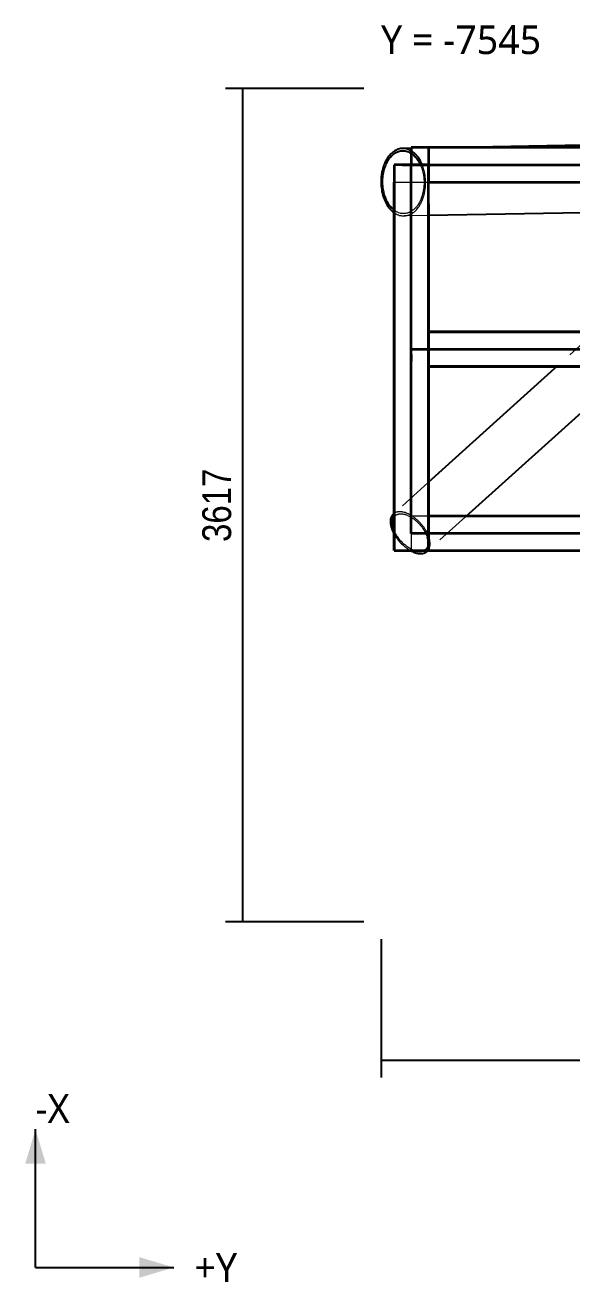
# Model space of a CAD drawing. Header units: millimetres. Extents: x -9090 to 11555, y -85309 to -79392.
# Drawn here: x -9090 to -6716, y -84849 to -79394 of the extents above; entities that cross this region are included whole.
import ezdxf

# ---------------------------------------------------------------- set-up
doc = ezdxf.new("R2010")
doc.units = ezdxf.units.MM
doc.linetypes.add('HIDDEN_50', pattern=[225, 150, -75])
for name, color, linetype, lineweight in [('AXES', 6, 'Continuous', 25), ('DIMENSIONS', 3, 'Continuous', 18), ('PLATE_HIDDEN', 8, 'HIDDEN_50', 18), ('PLATE_VISIBLE', 7, 'Continuous', 35), ('PROFILE_HIDDEN', 9, 'HIDDEN_50', 18), ('PROFILE_VISIBLE', 4, 'Continuous', 25), ('TEXT', 2, 'Continuous', 25)]:
    doc.layers.add(name, color=color, linetype=linetype, lineweight=lineweight)
doc.styles.add('OpenSans', font='OpenSans-Regular.ttf')
doc.styles.add('OpenSansCondensed-Light', font='OpenSansCondensed-Light.ttf')
doc.dimstyles.new('DIM_1_50', dxfattribs={"dimscale": 50, "dimtxt": 2.5, "dimasz": 2.5, "dimexe": 1.5, "dimexo": 1.5, "dimgap": 1, "dimtad": 1, "dimdec": 0, "dimzin": 12, "dimdsep": 46, "dimtxsty": 'OpenSansCondensed-Light', "dimtsz": 0.00125, "dimcen": 2.5, "dimclrd": 3, "dimclre": 3, "dimclrt": 3, "dimazin": 3, "dimtfac": 0.5, "dimtmove": 2, "dimatfit": 3})

msp = doc.modelspace()

# ---------------------------------------------------------------- linework, layer by layer
at = {"layer": 'AXES'}
for q in [(-9044.6, -84186.7), (-8444.6, -84786.7)]:
    msp.add_line((-9044.6, -84786.7), q, dxfattribs=at)
for points in [[(-9044.6, -84186.7), (-9089.6, -84336.7), (-8999.6, -84336.7)], [(-8444.6, -84786.7), (-8594.6, -84741.7), (-8594.6, -84831.7)]]:
    msp.add_solid(points, dxfattribs=at)
at = {"layer": 'PLATE_HIDDEN'}
for p, q in [((-7413.3, -80004.7), (-7413.3, -80075)), ((-7413.3, -80005), (-7413.3, -80822.9)), ((-5571, -80000), (-7377.1, -80000)), ((-5571.7, -80000), (-7368.4, -80000)), ((-7368.4, -80000), (-5571.7, -80000)), ((-7483.3, -80075), (-7338.3, -80075)), ((-7413.3, -80075), (-7298.5, -80075)), ((-7338.3, -80075), (-7338.3, -80169.4)), ((-5913.3, -80800), (-7413.3, -80800)), ((-7413.3, -80852.8), (-7413.3, -81436.3)), ((-7413.3, -81436.3), (-7413.3, -81600)), ((-7318.5, -81525), (-7413.3, -81525)), ((-7413.3, -81525), (-7413.3, -81600)), ((-7338.3, -81521.4), (-7338.3, -81561.1)), ((-7278.5, -81525), (-7298.5, -81525)), ((-7413.3, -81600), (-3755, -81600)), ((-3755, -81600), (-7413.3, -81600)), ((-7413.3, -81600), (-7413.3, -81670.3)), ((-7413.3, -81600), (-3755, -81600)), ((-7338.3, -81571.1), (-7338.3, -81610.8))]:
    msp.add_line(p, q, dxfattribs=at)
at = {"layer": 'PLATE_VISIBLE'}
for p, q in [((-3750, -79925), (-7413.3, -79925)), ((-7413.3, -79925), (-7413.3, -80000)), ((-3750, -79925), (-7338.3, -79925)), ((-7338.3, -79925), (-7338.3, -80075)), ((-7338.3, -80000), (-7488.3, -80000)), ((-7488.3, -80000), (-7488.3, -81675)), ((-7377.1, -80000), (-7451.9, -80000)), ((-7451.9, -80000), (-3748.9, -80000)), ((-7413.3, -81436.3), (-7413.3, -80000)), ((-7413.3, -80000), (-7413.3, -80005)), ((-7368.4, -80000), (-7413.3, -80000)), ((-7413.3, -80000), (-7413.3, -80004.7)), ((-7413.3, -80000), (-7368.4, -80000)), ((-7338.3, -81675), (-7338.3, -80000)), ((-7488.3, -81674.6), (-7488.3, -80075)), ((-7488.3, -80075), (-7483.3, -80075)), ((-7338.3, -80075), (-3750, -80075)), ((-7298.5, -80075), (-6579.8, -80075)), ((-7338.3, -80169.4), (-7338.3, -81521.4)), ((-3750, -80725), (-7338.3, -80725)), ((-7338.3, -80725), (-7338.3, -80875)), ((-7338.3, -80875), (-7338.3, -80725)), ((-7338.3, -80725), (-6584.6, -80725)), ((-7413.3, -80800), (-5913.3, -80800)), ((-7413.3, -80822.9), (-7413.3, -80852.8)), ((-7338.3, -80875), (-3750, -80875)), ((-6584.6, -80875), (-7338.3, -80875)), ((-7413.3, -81600), (-7413.3, -81436.3)), ((-3750, -81525), (-7338.3, -81525)), ((-7338.3, -81525), (-7338.3, -81675)), ((-7338.3, -81561.1), (-7338.3, -81571.1)), ((-7298.5, -81525), (-7318.5, -81525)), ((-6569.8, -81525), (-7278.5, -81525)), ((-3748.9, -81600), (-7413.3, -81600)), ((-7338.3, -81610.8), (-7338.3, -81675.4)), ((-7413.3, -81670.3), (-7413.3, -81675)), ((-7338.3, -81675.4), (-7488.3, -81674.6)), ((-7488.3, -81675), (-7338.3, -81675)), ((-7413.3, -81675), (-6519.9, -81675)), ((-7338.3, -81675), (-3750, -81675))]:
    msp.add_line(p, q, dxfattribs=at)
at = {"layer": 'PROFILE_HIDDEN'}
for p, q in [((-7295, -79926.1), (-7414.7, -79928.2)), ((-7372.8, -80001.9), (-7371.6, -80004.6)), ((-7371.6, -80004.6), (-7371.2, -80005.5)), ((-7371.2, -80005.5), (-7368.8, -80012)), ((-7368.8, -80012), (-7366.9, -80017.6)), ((-7366.9, -80017.6), (-7366.5, -80018.7)), ((-7366.5, -80018.7), (-7364.5, -80025.6)), ((-7364.6, -80002.9), (-7366, -79999.6)), ((-7362.6, -80008.6), (-7364.6, -80002.9)), ((-7364.5, -80025.6), (-7363.1, -80031.3)), ((-7363.1, -80031.3), (-7362.8, -80032.6)), ((-7362.8, -80032.6), (-7361.3, -80039.8)), ((-7362.1, -80009.7), (-7362.6, -80008.6)), ((-7359.9, -80016.7), (-7362.1, -80009.7)), ((-7358.3, -80022.6), (-7359.9, -80016.7)), ((-7357.9, -80023.9), (-7358.3, -80022.6)), ((-7356.2, -80031.2), (-7357.9, -80023.9)), ((-7355, -80037.2), (-7356.2, -80031.2)), ((-7361.3, -80039.8), (-7360.3, -80045.5)), ((-7360.3, -80045.5), (-7360.1, -80047)), ((-7360.1, -80047), (-7359.1, -80054.3)), ((-7359.1, -80054.3), (-7358.6, -80060.1)), ((-7358.6, -80060.1), (-7358.4, -80061.7)), ((-7358.4, -80061.7), (-7358, -80069.2)), ((-7358, -80084.1), (-7358.2, -80089.6)), ((-7358, -80069.2), (-7357.9, -80074.8)), ((-7357.8, -80076.6), (-7358, -80084.1)), ((-7357.9, -80074.8), (-7357.8, -80076.6)), ((-7354.7, -80038.7), (-7355, -80037.2)), ((-7353.5, -80046.2), (-7354.7, -80038.7)), ((-7352.7, -80052.2), (-7353.5, -80046.2)), ((-7352.5, -80053.8), (-7352.7, -80052.2)), ((-7351.8, -80061.5), (-7352.5, -80053.8)), ((-7351.5, -80067.4), (-7351.8, -80061.5)), ((-7351.7, -80092.4), (-7351.4, -80084.7)), ((-7351.4, -80069.2), (-7351.5, -80067.4)), ((-7351.2, -80076.9), (-7351.4, -80069.2)), ((-7351.4, -80084.7), (-7351.3, -80082.7)), ((-7351.3, -80082.7), (-7351.2, -80076.9)), ((-7368.3, -80140.9), (-7369.9, -80145.2)), ((-7366.1, -80134.3), (-7368.3, -80140.9)), ((-7365.5, -80132.2), (-7366.1, -80134.3)), ((-7364.2, -80127.5), (-7365.5, -80132.2)), ((-7362.5, -80120.5), (-7364.2, -80127.5)), ((-7362.1, -80118.4), (-7362.5, -80120.5)), ((-7361.1, -80113.4), (-7362.1, -80118.4)), ((-7361.8, -80143.8), (-7361.1, -80141.6)), ((-7359.9, -80106.2), (-7361.1, -80113.4)), ((-7361.1, -80141.6), (-7359.6, -80136.8)), ((-7359.6, -80104.2), (-7359.9, -80106.2)), ((-7359, -80098.9), (-7359.6, -80104.2)), ((-7359.6, -80136.8), (-7357.6, -80129.7)), ((-7358.3, -80091.5), (-7359, -80098.9)), ((-7358.2, -80089.6), (-7358.3, -80091.5)), ((-7357.6, -80129.7), (-7357.1, -80127.6)), ((-7357.1, -80127.6), (-7355.9, -80122.5)), ((-7355.9, -80122.5), (-7354.5, -80115.1)), ((-7354.5, -80115.1), (-7354.2, -80113)), ((-7354.2, -80113), (-7353.3, -80107.6)), ((-7353.3, -80107.6), (-7352.4, -80100)), ((-7352.4, -80100), (-7352.2, -80098)), ((-7352.2, -80098), (-7351.7, -80092.4)), ((-7486.8, -80197.6), (-7487.7, -80196.8)), ((-7406.1, -80197.1), (-7410.5, -80200.3)), ((-7404.3, -80195.6), (-7406.1, -80197.1)), ((-7401.8, -80193.6), (-7404.3, -80195.6)), ((-7397.6, -80189.7), (-7401.8, -80193.6)), ((-7396, -80188), (-7397.6, -80189.7)), ((-7393.6, -80185.4), (-7396, -80188)), ((-7393.9, -80198), (-7391.4, -80195.4)), ((-7389.8, -80180.8), (-7393.6, -80185.4)), ((-7391.4, -80195.4), (-7387.3, -80190.8)), ((-7388.4, -80179), (-7389.8, -80180.8)), ((-7386.1, -80176), (-7388.4, -80179)), ((-7387.3, -80190.8), (-7385.9, -80189)), ((-7382.6, -80170.8), (-7386.1, -80176)), ((-7385.9, -80189), (-7383.4, -80185.9)), ((-7383.4, -80185.9), (-7379.7, -80180.7)), ((-7381.4, -80168.8), (-7382.6, -80170.8)), ((-7379.3, -80165.3), (-7381.4, -80168.8)), ((-7379.7, -80180.7), (-7378.4, -80178.7)), ((-7376.2, -80159.6), (-7379.3, -80165.3)), ((-7378.4, -80178.7), (-7376.2, -80175.2)), ((-7375.2, -80157.5), (-7376.2, -80159.6)), ((-7376.2, -80175.2), (-7372.9, -80169.4)), ((-7373.4, -80153.6), (-7375.2, -80157.5)), ((-7370.7, -80147.4), (-7373.4, -80153.6)), ((-7372.9, -80169.4), (-7371.8, -80167.3)), ((-7371.8, -80167.3), (-7369.8, -80163.3)), ((-7369.9, -80145.2), (-7370.7, -80147.4)), ((-7369.8, -80163.3), (-7366.9, -80157)), ((-7366.9, -80157), (-7366, -80154.9)), ((-7366, -80154.9), (-7364.2, -80150.5)), ((-7364.2, -80150.5), (-7361.8, -80143.8)), ((-7482.3, -80200.7), (-7486.8, -80197.6)), ((-7486.1, -80209), (-7483.7, -80210.6)), ((-7483.7, -80210.6), (-7481.1, -80212.1)), ((-7479.7, -80202.2), (-7482.3, -80200.7)), ((-7481.1, -80212.1), (-7478.9, -80213.3)), ((-7477.7, -80203.5), (-7479.7, -80202.2)), ((-7478.9, -80213.3), (-7474, -80215.7)), ((-7473, -80205.8), (-7477.7, -80203.5)), ((-7474, -80215.7), (-7471.4, -80216.8)), ((-7470.4, -80206.9), (-7473, -80205.8)), ((-7471.4, -80216.8), (-7469.1, -80217.7)), ((-7468.2, -80207.8), (-7470.4, -80206.9)), ((-7469.1, -80217.7), (-7464.1, -80219.4)), ((-7463.4, -80209.4), (-7468.2, -80207.8)), ((-7464.1, -80219.4), (-7461.5, -80220)), ((-7460.9, -80210), (-7463.4, -80209.4)), ((-7461.5, -80220), (-7459, -80220.6)), ((-7458.5, -80210.6), (-7460.9, -80210)), ((-7459, -80220.6), (-7453.9, -80221.4)), ((-7453.6, -80211.4), (-7458.5, -80210.6)), ((-7453.9, -80221.4), (-7451.4, -80221.6)), ((-7451.1, -80211.6), (-7453.6, -80211.4)), ((-7451.4, -80221.6), (-7448.8, -80221.7)), ((-7448.7, -80211.8), (-7451.1, -80211.6)), ((-7448.8, -80221.7), (-7443.7, -80221.7)), ((-7443.8, -80211.7), (-7448.7, -80211.8)), ((-7441.4, -80211.5), (-7443.8, -80211.7)), ((-7338.9, -80219.9), (-7443.7, -80221.7)), ((-7443.7, -80221.7), (-7441.3, -80221.5)), ((-7438.9, -80211.3), (-7441.4, -80211.5)), ((-7441.3, -80221.5), (-7438.6, -80221.3)), ((-7434, -80210.4), (-7438.9, -80211.3)), ((-7438.6, -80221.3), (-7433.6, -80220.5)), ((-7431.7, -80209.9), (-7434, -80210.4)), ((-7433.6, -80220.5), (-7431.2, -80219.9)), ((-7429.1, -80209.2), (-7431.7, -80209.9)), ((-7431.2, -80219.9), (-7428.5, -80219.2)), ((-7424.4, -80207.6), (-7429.1, -80209.2)), ((-7428.5, -80219.2), (-7423.6, -80217.6)), ((-7422.2, -80206.6), (-7424.4, -80207.6)), ((-7423.6, -80217.6), (-7421.4, -80216.7)), ((-7419.6, -80205.5), (-7422.2, -80206.6)), ((-7421.4, -80216.7), (-7418.7, -80215.6)), ((-7415, -80203.1), (-7419.6, -80205.5)), ((-7418.7, -80215.6), (-7413.8, -80213.1)), ((-7413.1, -80201.9), (-7415, -80203.1)), ((-7413.8, -80213.1), (-7411.8, -80211.9)), ((-7410.5, -80200.3), (-7413.1, -80201.9)), ((-7411.8, -80211.9), (-7409.1, -80210.3)), ((-7409.1, -80210.3), (-7404.5, -80207.2)), ((-7404.5, -80207.2), (-7402.6, -80205.7)), ((-7402.6, -80205.7), (-7400, -80203.6)), ((-7400, -80203.6), (-7395.6, -80199.7)), ((-7395.6, -80199.7), (-7393.9, -80198)), ((-6613.7, -80724.8), (-6776.8, -80871.8)), ((-7340.4, -81379.5), (-7488.7, -81513.1)), ((-7473, -81506.7), (-7475.2, -81507.2)), ((-7471.7, -81506.5), (-7473, -81506.7)), ((-7468.1, -81506), (-7471.7, -81506.5)), ((-7465.8, -81505.9), (-7468.1, -81506)), ((-7464.4, -81505.8), (-7465.8, -81505.9)), ((-7460.5, -81505.9), (-7464.4, -81505.8)), ((-7458.1, -81506.1), (-7460.5, -81505.9)), ((-7456.5, -81506.2), (-7458.1, -81506.1)), ((-7452.3, -81506.8), (-7456.5, -81506.2)), ((-7449.9, -81507.3), (-7452.3, -81506.8)), ((-7487.2, -81527.1), (-7485.2, -81524.8)), ((-7485.6, -81511.3), (-7486.5, -81511.8)), ((-7484.6, -81510.7), (-7485.6, -81511.3)), ((-7485.2, -81524.8), (-7483.7, -81523.4)), ((-7481.7, -81509.3), (-7484.6, -81510.7)), ((-7483.7, -81523.4), (-7483, -81522.7)), ((-7483, -81522.7), (-7480.5, -81520.9)), ((-7479.6, -81508.5), (-7481.7, -81509.3)), ((-7480.5, -81520.9), (-7478.8, -81519.9)), ((-7478.5, -81508.1), (-7479.6, -81508.5)), ((-7478.8, -81519.9), (-7477.9, -81519.3)), ((-7475.2, -81507.2), (-7478.5, -81508.1)), ((-7477.9, -81519.3), (-7475.1, -81518)), ((-7475.1, -81518), (-7473.1, -81517.3)), ((-7473.1, -81517.3), (-7472.1, -81516.9)), ((-7472.1, -81516.9), (-7468.9, -81516)), ((-7468.9, -81516), (-7466.8, -81515.7)), ((-7466.8, -81515.7), (-7465.6, -81515.4)), ((-7465.6, -81515.4), (-7462.1, -81515.1)), ((-7462.1, -81515.1), (-7459.9, -81515)), ((-7459.9, -81515), (-7458.5, -81515)), ((-7458.5, -81515), (-7454.8, -81515.1)), ((-7454.8, -81515.1), (-7452.5, -81515.4)), ((-7452.5, -81515.4), (-7451, -81515.5)), ((-7451, -81515.5), (-7447, -81516.2)), ((-7448.1, -81507.6), (-7449.9, -81507.3)), ((-7443.8, -81508.7), (-7448.1, -81507.6)), ((-7447, -81516.2), (-7444.7, -81516.7)), ((-7444.7, -81516.7), (-7443, -81517.1)), ((-7441.4, -81509.4), (-7443.8, -81508.7)), ((-7443, -81517.1), (-7438.9, -81518.2)), ((-7439.5, -81510), (-7441.4, -81509.4)), ((-7435, -81511.6), (-7439.5, -81510)), ((-7438.9, -81518.2), (-7436.5, -81519)), ((-7436.5, -81519), (-7434.7, -81519.6)), ((-7432.6, -81512.6), (-7435, -81511.6)), ((-7434.7, -81519.6), (-7430.5, -81521.3)), ((-7430.6, -81513.4), (-7432.6, -81512.6)), ((-7426.1, -81515.4), (-7430.6, -81513.4)), ((-7430.5, -81521.3), (-7428.2, -81522.3)), ((-7428.2, -81522.3), (-7426.2, -81523.1)), ((-7426.2, -81523.1), (-7421.9, -81525.2)), ((-7423.6, -81516.6), (-7426.1, -81515.4)), ((-7421.5, -81517.7), (-7423.6, -81516.6)), ((-7421.9, -81525.2), (-7419.7, -81526.4)), ((-7417, -81520.1), (-7421.5, -81517.7)), ((-7419.7, -81526.4), (-7417.6, -81527.5)), ((-7417.6, -81527.5), (-7413.3, -81530.1)), ((-7414.6, -81521.5), (-7417, -81520.1)), ((-7412.4, -81522.8), (-7414.6, -81521.5)), ((-7413.3, -81530.1), (-7411.1, -81531.4)), ((-7407.9, -81525.7), (-7412.4, -81522.8)), ((-7411.1, -81531.4), (-7409, -81532.8)), ((-7409, -81532.8), (-7404.8, -81535.7)), ((-7405.7, -81527.3), (-7407.9, -81525.7)), ((-7403.4, -81528.8), (-7405.7, -81527.3)), ((-7404.8, -81535.7), (-7402.7, -81537.3)), ((-7399, -81532.1), (-7403.4, -81528.8)), ((-7402.7, -81537.3), (-7400.6, -81538.8)), ((-7400.6, -81538.8), (-7396.4, -81542.1)), ((-7396.8, -81533.8), (-7399, -81532.1)), ((-7394.6, -81535.6), (-7396.8, -81533.8)), ((-7396.4, -81542.1), (-7394.4, -81543.8)), ((-7390.2, -81539.2), (-7394.6, -81535.6)), ((-7394.4, -81543.8), (-7392.3, -81545.6)), ((-7392.3, -81545.6), (-7388.3, -81549.2)), ((-7388.2, -81541), (-7390.2, -81539.2)), ((-7388.3, -81549.2), (-7386.5, -81551)), ((-7386, -81543), (-7388.2, -81541)), ((-7386.5, -81551), (-7384.3, -81553)), ((-7381.8, -81546.9), (-7386, -81543)), ((-7384.3, -81553), (-7380.5, -81556.9)), ((-7380, -81548.8), (-7381.8, -81546.9)), ((-7380.5, -81556.9), (-7378.9, -81558.7)), ((-7377.7, -81551), (-7380, -81548.8)), ((-7378.9, -81558.7), (-7376.8, -81561)), ((-7373.8, -81555.2), (-7377.7, -81551)), ((-7376.8, -81561), (-7373.2, -81565.1)), ((-7372.1, -81557.1), (-7373.8, -81555.2)), ((-7369.9, -81559.6), (-7372.1, -81557.1)), ((-7366.2, -81564), (-7369.9, -81559.6)), ((-7177.9, -81527.9), (-7341, -81674.9)), ((-7488.3, -81601.8), (-7487.2, -81603.9)), ((-7486.5, -81590.7), (-7487.3, -81588.8)), ((-7487.2, -81603.9), (-7484.4, -81608.7)), ((-7484.4, -81595.2), (-7486.5, -81590.7)), ((-7484.1, -81595.9), (-7484.4, -81595.2)), ((-7484.4, -81608.7), (-7484.1, -81609.2)), ((-7482.1, -81599.8), (-7484.1, -81595.9)), ((-7484.1, -81609.2), (-7481.4, -81613.4)), ((-7479.6, -81604.3), (-7482.1, -81599.8)), ((-7481.4, -81613.4), (-7478.3, -81618.1)), ((-7479.3, -81604.9), (-7479.6, -81604.3)), ((-7476.9, -81608.8), (-7479.3, -81604.9)), ((-7474.1, -81613.3), (-7476.9, -81608.8)), ((-7473.7, -81613.8), (-7474.1, -81613.3)), ((-7471, -81617.7), (-7473.7, -81613.8)), ((-7373.2, -81565.1), (-7371.8, -81566.9)), ((-7371.8, -81566.9), (-7369.8, -81569.3)), ((-7369.8, -81569.3), (-7366.5, -81573.7)), ((-7366.5, -81573.7), (-7365.2, -81575.4)), ((-7364.7, -81565.9), (-7366.2, -81564)), ((-7365.2, -81575.4), (-7363.4, -81578.1)), ((-7362.7, -81568.5), (-7364.7, -81565.9)), ((-7363.4, -81578.1), (-7360.4, -81582.5)), ((-7359.3, -81573.1), (-7362.7, -81568.5)), ((-7360.4, -81582.5), (-7359.3, -81584.3)), ((-7358, -81575), (-7359.3, -81573.1)), ((-7359.3, -81584.3), (-7357.6, -81587)), ((-7356, -81577.8), (-7358, -81575)), ((-7357.6, -81587), (-7355, -81591.5)), ((-7353, -81582.5), (-7356, -81577.8)), ((-7355, -81591.5), (-7354.1, -81593.2)), ((-7354.1, -81593.2), (-7352.6, -81596.1)), ((-7351.8, -81584.3), (-7353, -81582.5)), ((-7352.6, -81596.1), (-7350.4, -81600.6)), ((-7350.1, -81587.3), (-7351.8, -81584.3)), ((-7350.4, -81600.6), (-7349.7, -81602.2)), ((-7347.4, -81592.1), (-7350.1, -81587.3)), ((-7349.7, -81602.2), (-7348.4, -81605.2)), ((-7348.4, -81605.2), (-7346.6, -81609.7)), ((-7346.9, -81592.9), (-7347.4, -81592.1)), ((-7346.6, -81609.7), (-7346.1, -81611.2)), ((-7346.1, -81611.2), (-7345, -81614.2)), ((-7345, -81614.2), (-7344.4, -81616.4)), ((-7342.6, -81601.7), (-7343.7, -81599.3)), ((-7341.8, -81603.3), (-7342.6, -81601.7)), ((-7340.5, -81606.4), (-7341.8, -81603.3)), ((-7339.5, -81608.8), (-7340.5, -81606.4)), ((-7337, -81615.9), (-7337.5, -81614.4)), ((-7335.5, -81620.6), (-7337, -81615.9)), ((-7478.3, -81618.1), (-7478, -81618.6)), ((-7478, -81618.6), (-7475, -81622.8)), ((-7475, -81622.8), (-7471.5, -81627.3)), ((-7471.2, -81627.7), (-7467.9, -81631.8)), ((-7467.8, -81622.1), (-7471, -81617.7)), ((-7467.9, -81631.8), (-7464.1, -81636.2)), ((-7464.4, -81626.4), (-7467.5, -81622.5)), ((-7460.9, -81630.6), (-7464.4, -81626.4)), ((-7463.8, -81636.5), (-7460.2, -81640.5)), ((-7457.3, -81634.7), (-7460.7, -81630.9)), ((-7460.2, -81640.5), (-7456.2, -81644.6)), ((-7453.5, -81638.6), (-7457.3, -81634.7)), ((-7456, -81644.8), (-7452, -81648.6)), ((-7449.6, -81642.5), (-7453.3, -81638.8)), ((-7452, -81648.6), (-7447.8, -81652.5)), ((-7445.6, -81646.2), (-7449.6, -81642.5)), ((-7447.7, -81652.6), (-7443.5, -81656.2)), ((-7441.6, -81649.7), (-7445.5, -81646.3)), ((-7443.5, -81656.2), (-7439.2, -81659.8)), ((-7437.4, -81653.1), (-7441.6, -81649.7)), ((-7439.1, -81659.8), (-7434.7, -81663.1)), ((-7433.3, -81656.3), (-7437.4, -81653.2)), ((-7434.7, -81663.1), (-7430.2, -81666.3)), ((-7429, -81659.3), (-7433.3, -81656.3)), ((-7430.2, -81666.3), (-7425.7, -81669.3)), ((-7424.7, -81662.2), (-7429, -81659.3)), ((-7425.7, -81669.3), (-7421.3, -81672.1)), ((-7420.5, -81664.8), (-7424.7, -81662.2)), ((-7416.1, -81667.2), (-7420.4, -81664.8)), ((-7412, -81669.4), (-7416.1, -81667.2)), ((-7407.6, -81671.4), (-7411.8, -81669.4)), ((-7351.8, -81669.8), (-7354.1, -81671.8)), ((-7350.1, -81668.1), (-7351.8, -81669.8)), ((-7349.7, -81667.7), (-7350.1, -81668.1)), ((-7347.7, -81665.3), (-7349.7, -81667.7)), ((-7346.4, -81663.3), (-7347.7, -81665.3)), ((-7346, -81662.7), (-7346.4, -81663.3)), ((-7344.6, -81659.9), (-7346, -81662.7)), ((-7343.6, -81657.6), (-7344.6, -81659.9)), ((-7343.3, -81656.9), (-7343.6, -81657.6)), ((-7342.3, -81653.7), (-7343.3, -81656.9)), ((-7341.7, -81651.2), (-7342.3, -81653.7)), ((-7341.3, -81629.9), (-7341.1, -81631.4)), ((-7341.1, -81631.4), (-7340.7, -81635.4)), ((-7340.7, -81635.4), (-7340.7, -81636.5)), ((-7340.7, -81636.5), (-7340.6, -81638)), ((-7337.8, -81669.7), (-7337.2, -81668.6)), ((-7337.2, -81668.6), (-7336.9, -81667.9)), ((-7336.9, -81667.9), (-7335.4, -81664.9)), ((-7335.2, -81622.1), (-7335.5, -81620.6)), ((-7335.4, -81664.9), (-7334.5, -81662.3)), ((-7334.3, -81625.2), (-7335.2, -81622.1)), ((-7334.5, -81662.3), (-7334.3, -81661.6)), ((-7333.4, -81629.7), (-7334.3, -81625.2)), ((-7334.3, -81661.6), (-7333.3, -81658.1)), ((-7333.2, -81631), (-7333.4, -81629.7)), ((-7333.3, -81658.1), (-7332.8, -81655.4)), ((-7332.7, -81634.1), (-7333.2, -81631)), ((-7332.8, -81655.4), (-7332.6, -81654.5)), ((-7332.2, -81638.5), (-7332.7, -81634.1)), ((-7332.6, -81654.5), (-7332.1, -81650.7)), ((-7332.1, -81639.7), (-7332.2, -81638.5)), ((-7331.9, -81642.7), (-7332.1, -81639.7)), ((-7332.1, -81650.7), (-7332, -81647.8)), ((-7332, -81647.8), (-7331.9, -81646.8)), ((-7331.9, -81646.8), (-7331.9, -81642.7)), ((-7421.2, -81672.1), (-7418.9, -81673.4)), ((-7403.5, -81673.1), (-7407.6, -81671.4)), ((-7401.2, -81673.9), (-7403.3, -81673.2)), ((-7356.7, -81673.5), (-7358, -81674.2)), ((-7354.6, -81672.1), (-7356.7, -81673.5)), ((-7354.1, -81671.8), (-7354.6, -81672.1)), ((-7340.3, -81673.5), (-7339.4, -81672.2))]:
    msp.add_line(p, q, dxfattribs=at)
at = {"layer": 'PROFILE_VISIBLE'}
for p, q in [((-3917, -79865.8), (-7295, -79926.1)), ((-7521.4, -79978.3), (-7524.1, -79983.3)), ((-7518, -79972.6), (-7521.4, -79978.3)), ((-7517.5, -79971.9), (-7518, -79972.6)), ((-7514.3, -79967.3), (-7517.5, -79971.9)), ((-7514.5, -79981.8), (-7511.6, -79977.2)), ((-7510.5, -79962.2), (-7514.3, -79967.3)), ((-7511.6, -79977.2), (-7508, -79972.2)), ((-7510.1, -79961.6), (-7510.5, -79962.2)), ((-7506.5, -79957.4), (-7510.1, -79961.6)), ((-7508, -79972.2), (-7507.6, -79971.6)), ((-7507.6, -79971.6), (-7504.2, -79967.4)), ((-7502.4, -79953), (-7506.5, -79957.4)), ((-7504.2, -79967.4), (-7500.3, -79963)), ((-7502, -79952.6), (-7502.4, -79953)), ((-7498.1, -79948.9), (-7502, -79952.6)), ((-7500.3, -79963), (-7499.9, -79962.6)), ((-7499.9, -79962.6), (-7496.2, -79959)), ((-7493.7, -79945.2), (-7498.1, -79948.9)), ((-7496.2, -79959), (-7492, -79955.2)), ((-7489.1, -79941.8), (-7493.3, -79944.9)), ((-7491.6, -79954.9), (-7487.7, -79951.9)), ((-7484.4, -79938.8), (-7489.1, -79941.8)), ((-7487.7, -79951.9), (-7483.2, -79948.9)), ((-7479.7, -79936.2), (-7484.1, -79938.6)), ((-7482.9, -79948.7), (-7478.6, -79946.3)), ((-7474.8, -79934), (-7479.7, -79936.2)), ((-7478.6, -79946.3), (-7473.9, -79944)), ((-7469.9, -79932.1), (-7474.6, -79933.9)), ((-7473.7, -79943.9), (-7469.2, -79942.2)), ((-7464.9, -79930.7), (-7469.9, -79932.1)), ((-7469.2, -79942.2), (-7464.4, -79940.7)), ((-7459.8, -79929.7), (-7464.7, -79930.7)), ((-7464.2, -79940.7), (-7459.5, -79939.7)), ((-7454.7, -79929), (-7459.8, -79929.7)), ((-7459.5, -79939.7), (-7454.6, -79939.1)), ((-7449.6, -79928.8), (-7454.6, -79929)), ((-7454.5, -79939), (-7449.7, -79938.8)), ((-7449.7, -79938.8), (-7444.8, -79939)), ((-7414.7, -79928.2), (-7449.6, -79928.8)), ((-7444.5, -79929), (-7449.6, -79928.8)), ((-7444.8, -79939), (-7439.8, -79939.6)), ((-7439.4, -79929.6), (-7444.5, -79929)), ((-7439.8, -79939.6), (-7435, -79940.5)), ((-7434.4, -79930.6), (-7439.4, -79929.6)), ((-7435, -79940.6), (-7430.1, -79941.9)), ((-7429.3, -79932), (-7434.4, -79930.6)), ((-7430.1, -79941.9), (-7425.5, -79943.7)), ((-7424.5, -79933.8), (-7429.3, -79932)), ((-7425.3, -79943.7), (-7420.6, -79945.9)), ((-7419.4, -79936), (-7424.3, -79933.8)), ((-7420.6, -79945.9), (-7416.2, -79948.3)), ((-7414.8, -79938.5), (-7419.4, -79936)), ((-7415.9, -79948.5), (-7411.4, -79951.4)), ((-7409.8, -79941.6), (-7414.6, -79938.6)), ((-7411.4, -79951.4), (-7407.2, -79954.5)), ((-7405.5, -79944.7), (-7409.8, -79941.6)), ((-7406.9, -79954.7), (-7402.6, -79958.4)), ((-7400.7, -79948.6), (-7405.2, -79944.9)), ((-7402.6, -79958.4), (-7398.8, -79962.1)), ((-7396.7, -79952.3), (-7400.7, -79948.6)), ((-7398.8, -79962.1), (-7398.4, -79962.4)), ((-7398.4, -79962.4), (-7394.4, -79966.8)), ((-7392.1, -79957.1), (-7396.3, -79952.7)), ((-7394.4, -79966.8), (-7390.9, -79971)), ((-7388.4, -79961.3), (-7392.1, -79957.1)), ((-7390.9, -79971), (-7390.5, -79971.5)), ((-7390.5, -79971.5), (-7386.8, -79976.5)), ((-7388, -79961.8), (-7388.4, -79961.3)), ((-7384, -79966.8), (-7388, -79961.8)), ((-7386.8, -79976.5), (-7383.7, -79981.1)), ((-7380.7, -79971.6), (-7384, -79966.8)), ((-7380.3, -79972.2), (-7380.7, -79971.6)), ((-7376.7, -79977.8), (-7380.3, -79972.2)), ((-7373.8, -79982.9), (-7376.7, -79977.8)), ((-7540.7, -80031.8), (-7541.8, -80037.6)), ((-7539.2, -80024.5), (-7540.7, -80031.8)), ((-7538.8, -80023), (-7539.2, -80024.5)), ((-7537.3, -80017.3), (-7538.8, -80023)), ((-7535.3, -80010.3), (-7537.3, -80017.3)), ((-7535.5, -80040.8), (-7534.2, -80033.6)), ((-7534.8, -80009), (-7535.3, -80010.3)), ((-7532.9, -80003.4), (-7534.8, -80009)), ((-7534.2, -80033.6), (-7533.8, -80032.2)), ((-7533.8, -80032.2), (-7532.6, -80026.6)), ((-7530.4, -79996.8), (-7532.9, -80003.4)), ((-7532.6, -80026.6), (-7530.8, -80019.7)), ((-7530.8, -80019.7), (-7530.4, -80018.4)), ((-7529.9, -79995.7), (-7530.4, -79996.8)), ((-7530.4, -80018.4), (-7528.7, -80013)), ((-7527.6, -79990.4), (-7529.9, -79995.7)), ((-7528.7, -80013), (-7526.4, -80006.4)), ((-7524.6, -79984.2), (-7527.6, -79990.4)), ((-7526.4, -80006.4), (-7526, -80005.4)), ((-7526, -80005.4), (-7523.9, -80000.1)), ((-7524.1, -79983.3), (-7524.6, -79984.2)), ((-7523.9, -80000.1), (-7521.1, -79994)), ((-7521.1, -79994), (-7520.7, -79993.1)), ((-7520.7, -79993.1), (-7518.2, -79988.1)), ((-7518.2, -79988.1), (-7515, -79982.5)), ((-7515, -79982.5), (-7514.5, -79981.8)), ((-7383.7, -79981.1), (-7383.3, -79981.8)), ((-7383.3, -79981.8), (-7380, -79987.3)), ((-7380, -79987.3), (-7377.3, -79992.3)), ((-7377.3, -79992.3), (-7376.8, -79993.2)), ((-7376.8, -79993.2), (-7373.9, -79999.2)), ((-7373.9, -79999.2), (-7372.8, -80001.9)), ((-7373.4, -79983.7), (-7373.8, -79982.9)), ((-7370.2, -79989.9), (-7373.4, -79983.7)), ((-7367.8, -79995.3), (-7370.2, -79989.9)), ((-7367.3, -79996.3), (-7367.8, -79995.3)), ((-7366, -79999.6), (-7367.3, -79996.3)), ((-7544.4, -80062.1), (-7544.6, -80067.9)), ((-7544.6, -80067.9), (-7544.6, -80069.8)), ((-7544.6, -80069.8), (-7544.6, -80077.5)), ((-7544.6, -80077.5), (-7544.4, -80083.2)), ((-7543.9, -80054.4), (-7544.4, -80062.1)), ((-7544.4, -80083.2), (-7544.3, -80085.3)), ((-7544.3, -80085.3), (-7543.8, -80093)), ((-7543.7, -80052.6), (-7543.9, -80054.4)), ((-7543.1, -80046.8), (-7543.7, -80052.6)), ((-7542, -80039.2), (-7543.1, -80046.8)), ((-7541.8, -80037.6), (-7542, -80039.2)), ((-7538, -80070.2), (-7537.8, -80062.8)), ((-7538, -80075.8), (-7538, -80070.2)), ((-7538, -80077.7), (-7538, -80075.8)), ((-7537.7, -80085.1), (-7538, -80077.7)), ((-7537.8, -80062.8), (-7537.7, -80061)), ((-7537.7, -80061), (-7537.3, -80055.4)), ((-7537.3, -80090.5), (-7537.7, -80085.1)), ((-7537.3, -80055.4), (-7536.5, -80048.1)), ((-7536.5, -80048.1), (-7536.3, -80046.4)), ((-7536.3, -80046.4), (-7535.5, -80040.8)), ((-7543.8, -80093), (-7543.2, -80098.4)), ((-7543.2, -80098.4), (-7542.9, -80100.6)), ((-7542.9, -80100.6), (-7541.9, -80108.2)), ((-7541.9, -80108.2), (-7540.9, -80113.4)), ((-7540.9, -80113.4), (-7540.5, -80115.7)), ((-7540.5, -80115.7), (-7538.9, -80123.1)), ((-7538.9, -80123.1), (-7537.6, -80128)), ((-7537.6, -80128), (-7537, -80130.3)), ((-7537.2, -80092.6), (-7537.3, -80090.5)), ((-7536.3, -80099.9), (-7537.2, -80092.6)), ((-7537, -80130.3), (-7534.9, -80137.4)), ((-7535.6, -80105.1), (-7536.3, -80099.9)), ((-7535.2, -80107.2), (-7535.6, -80105.1)), ((-7533.9, -80114.4), (-7535.2, -80107.2)), ((-7534.9, -80137.4), (-7533.3, -80142)), ((-7532.8, -80119.3), (-7533.9, -80114.4)), ((-7533.3, -80142), (-7532.6, -80144.3)), ((-7532.3, -80121.5), (-7532.8, -80119.3)), ((-7530.4, -80128.5), (-7532.3, -80121.5)), ((-7529, -80133), (-7530.4, -80128.5)), ((-7528.3, -80135.2), (-7529, -80133)), ((-7525.9, -80141.8), (-7528.3, -80135.2)), ((-7524.3, -80146), (-7525.9, -80141.8)), ((-7532.6, -80144.3), (-7530, -80151)), ((-7530, -80151), (-7528.1, -80155.3)), ((-7528.1, -80155.3), (-7527.1, -80157.5)), ((-7527.1, -80157.5), (-7524.1, -80163.8)), ((-7523.4, -80148.3), (-7524.3, -80146)), ((-7524.1, -80163.8), (-7522, -80167.6)), ((-7520.6, -80154.4), (-7523.4, -80148.3)), ((-7522, -80167.6), (-7520.9, -80169.9)), ((-7520.9, -80169.9), (-7517.4, -80175.6)), ((-7518.6, -80158.2), (-7520.6, -80154.4)), ((-7517.5, -80160.4), (-7518.6, -80158.2)), ((-7514.3, -80166.1), (-7517.5, -80160.4)), ((-7517.4, -80175.6), (-7515.2, -80179)), ((-7515.2, -80179), (-7513.8, -80181.1)), ((-7512.2, -80169.5), (-7514.3, -80166.1)), ((-7513.8, -80181.1), (-7509.9, -80186.3)), ((-7510.9, -80171.5), (-7512.2, -80169.5)), ((-7507.3, -80176.7), (-7510.9, -80171.5)), ((-7509.9, -80186.3), (-7507.5, -80189.3)), ((-7507.5, -80189.3), (-7505.9, -80191.2)), ((-7505, -80179.6), (-7507.3, -80176.7)), ((-7505.9, -80191.2), (-7501.7, -80195.8)), ((-7503.5, -80181.5), (-7505, -80179.6)), ((-7499.5, -80186), (-7503.5, -80181.5)), ((-7501.7, -80195.8), (-7499.2, -80198.2)), ((-7497.1, -80188.5), (-7499.5, -80186)), ((-7495.4, -80190.2), (-7497.1, -80188.5)), ((-7491.1, -80194.1), (-7495.4, -80190.2)), ((-7488.7, -80196.1), (-7491.1, -80194.1)), ((-7487.7, -80196.8), (-7488.7, -80196.1)), ((-7499.2, -80198.2), (-7497.4, -80200)), ((-7497.4, -80200), (-7493, -80203.9)), ((-7493, -80203.9), (-7490.4, -80205.9)), ((-7490.4, -80205.9), (-7488.4, -80207.4)), ((-7488.4, -80207.4), (-7486.1, -80209)), ((-6580.5, -80206.3), (-7338.9, -80219.9)), ((-6776.8, -80871.8), (-7340.4, -81379.5)), ((-6577.3, -80986.8), (-7177.9, -81527.9)), ((-7503.9, -81545.8), (-7504, -81548.8)), ((-7504, -81548.8), (-7503.9, -81553)), ((-7503.6, -81541), (-7503.9, -81544.8)), ((-7503.9, -81544.8), (-7503.9, -81545.8)), ((-7503.9, -81553), (-7503.8, -81553.9)), ((-7503.8, -81553.9), (-7503.5, -81557.3)), ((-7503.1, -81538.2), (-7503.6, -81541)), ((-7503.5, -81557.3), (-7502.9, -81561.6)), ((-7503, -81537.3), (-7503.1, -81538.2)), ((-7502.1, -81533.7), (-7503, -81537.3)), ((-7501.4, -81531.2), (-7502.1, -81533.7)), ((-7501.1, -81530.3), (-7501.4, -81531.2)), ((-7499.8, -81527.2), (-7501.1, -81530.3)), ((-7498.7, -81525), (-7499.8, -81527.2)), ((-7498.3, -81524.2), (-7498.7, -81525)), ((-7496.5, -81521.4), (-7498.3, -81524.2)), ((-7495.1, -81519.6), (-7496.5, -81521.4)), ((-7495.4, -81552.3), (-7495.2, -81548.5)), ((-7495.4, -81553.2), (-7495.4, -81552.3)), ((-7495.3, -81556.2), (-7495.4, -81553.2)), ((-7495, -81560.2), (-7495.3, -81556.2)), ((-7495.2, -81548.5), (-7494.8, -81545.8)), ((-7494.6, -81518.8), (-7495.1, -81519.6)), ((-7494.9, -81561), (-7495, -81560.2)), ((-7494.5, -81564.3), (-7494.9, -81561)), ((-7494.8, -81545.8), (-7494.7, -81544.9)), ((-7494.7, -81544.9), (-7494.1, -81541.5)), ((-7492.4, -81516.4), (-7494.6, -81518.8)), ((-7494.1, -81541.5), (-7493.4, -81539.1)), ((-7493.4, -81539.1), (-7493.1, -81538.2)), ((-7493.1, -81538.2), (-7492, -81535.1)), ((-7488.7, -81513.1), (-7492.4, -81516.4)), ((-7490.8, -81515), (-7492.4, -81516.4)), ((-7492, -81535.1), (-7491, -81533.1)), ((-7491, -81533.1), (-7490.6, -81532.2)), ((-7490, -81514.3), (-7490.8, -81515)), ((-7490.6, -81532.2), (-7489, -81529.6)), ((-7487.4, -81512.4), (-7490, -81514.3)), ((-7489, -81529.6), (-7487.8, -81527.8)), ((-7486.5, -81511.8), (-7487.4, -81512.4)), ((-7502.9, -81561.6), (-7502.7, -81562.5)), ((-7502.7, -81562.5), (-7502.1, -81566.1)), ((-7502.1, -81566.1), (-7501, -81570.7)), ((-7501, -81570.7), (-7500.8, -81571.5)), ((-7500.8, -81571.5), (-7499.7, -81575.3)), ((-7499.7, -81575.3), (-7498.2, -81580)), ((-7498.2, -81580), (-7497.9, -81580.8)), ((-7497.9, -81580.8), (-7496.4, -81584.7)), ((-7496.4, -81584.7), (-7494.4, -81589.5)), ((-7493.8, -81568.5), (-7494.5, -81564.3)), ((-7494.4, -81589.5), (-7494.1, -81590.2)), ((-7494.1, -81590.2), (-7492.2, -81594.3)), ((-7493.6, -81569.3), (-7493.8, -81568.5)), ((-7492.8, -81572.8), (-7493.6, -81569.3)), ((-7491.6, -81577.2), (-7492.8, -81572.8)), ((-7492.2, -81594.3), (-7489.8, -81599.1)), ((-7491.3, -81578), (-7491.6, -81577.2)), ((-7490.1, -81581.7), (-7491.3, -81578)), ((-7488.4, -81586.1), (-7490.1, -81581.7)), ((-7489.8, -81599.1), (-7489.5, -81599.8)), ((-7489.5, -81599.8), (-7488.3, -81601.8)), ((-7488.1, -81586.9), (-7488.4, -81586.1)), ((-7487.3, -81588.8), (-7488.1, -81586.9)), ((-7346.5, -81593.8), (-7346.9, -81592.9)), ((-7344.9, -81596.9), (-7346.5, -81593.8)), ((-7343.7, -81599.3), (-7344.9, -81596.9)), ((-7338.6, -81611.2), (-7339.5, -81608.8)), ((-7338.1, -81612.8), (-7338.6, -81611.2)), ((-7337.5, -81614.4), (-7338.1, -81612.8)), ((-7344.4, -81616.4), (-7343.7, -81618.6)), ((-7343.7, -81618.6), (-7343.4, -81619.9)), ((-7343.4, -81619.9), (-7342.6, -81622.9)), ((-7342.6, -81622.9), (-7341.7, -81627.2)), ((-7341.7, -81627.2), (-7341.5, -81628.4)), ((-7341.5, -81628.4), (-7341.3, -81629.9)), ((-7340.9, -81646.9), (-7341.5, -81650.4)), ((-7340.7, -81644.2), (-7340.9, -81646.9)), ((-7340.6, -81643.2), (-7340.7, -81644.2)), ((-7340.6, -81638), (-7340.5, -81639.4)), ((-7340.5, -81639.4), (-7340.6, -81643.2)), ((-7338.5, -81670.8), (-7337.8, -81669.7)), ((-7418.9, -81673.4), (-7416.7, -81674.7)), ((-7416.7, -81674.7), (-7412.3, -81677)), ((-7412.1, -81677.1), (-7407.6, -81679.2)), ((-7407.6, -81679.2), (-7403.3, -81681)), ((-7403.1, -81681.1), (-7398.6, -81682.8)), ((-7399.1, -81674.7), (-7401.2, -81673.9)), ((-7395.3, -81675.9), (-7399.1, -81674.7)), ((-7398.6, -81682.8), (-7394.5, -81684.2)), ((-7390.9, -81677), (-7395, -81676)), ((-7394.2, -81684.2), (-7389.9, -81685.4)), ((-7387.2, -81677.7), (-7390.9, -81677)), ((-7389.9, -81685.4), (-7386, -81686.3)), ((-7383, -81678.3), (-7386.9, -81677.8)), ((-7385.7, -81686.4), (-7381.5, -81687.1)), ((-7379.6, -81678.5), (-7383, -81678.3)), ((-7381.5, -81687.1), (-7377.8, -81687.5)), ((-7375.6, -81678.6), (-7379.2, -81678.6)), ((-7377.4, -81687.5), (-7373.5, -81687.7)), ((-7372.5, -81678.4), (-7375.6, -81678.6)), ((-7373.5, -81687.7), (-7370.1, -81687.7)), ((-7368.6, -81677.9), (-7372, -81678.4)), ((-7369.7, -81687.7), (-7366, -81687.4)), ((-7365.8, -81677.3), (-7368.6, -81677.9)), ((-7366, -81687.4), (-7362.9, -81686.9)), ((-7362.3, -81676.2), (-7365.4, -81677.1)), ((-7362.4, -81686.8), (-7359, -81686)), ((-7359.9, -81675.1), (-7362.3, -81676.2)), ((-7358, -81674.2), (-7359.4, -81674.9)), ((-7359, -81686), (-7356.3, -81685.1)), ((-7356.3, -81685.1), (-7355.8, -81684.9)), ((-7355.8, -81684.9), (-7352.7, -81683.6)), ((-7352.7, -81683.6), (-7350.3, -81682.3)), ((-7350.3, -81682.3), (-7349.9, -81682.1)), ((-7349.9, -81682.1), (-7347.2, -81680.3)), ((-7347.2, -81680.3), (-7345.2, -81678.6)), ((-7345.2, -81678.6), (-7344.7, -81678.2)), ((-7341, -81674.9), (-7344.7, -81678.2)), ((-7344.7, -81678.2), (-7342.4, -81676)), ((-7342.4, -81676), (-7340.8, -81674)), ((-7339.4, -81672.2), (-7338.5, -81670.8))]:
    msp.add_line(p, q, dxfattribs=at)

# ---------------------------------------------------------------- texts
at = {"layer": 'AXES', "style": 'OpenSans'}
for s, p in [('-X', (-9044.6, -84159.2)), ('+Y', (-8354.6, -84849.2))]:
    msp.add_text(s, height=125, dxfattribs=at).set_placement(p)
at = {"layer": 'TEXT', "style": 'OpenSans'}
msp.add_text('Y = -7545', height=125, dxfattribs=at).set_placement((-7544.6, -79519.3))

# ---------------------------------------------------------------- dimensions: what is measured, and where the dimension line sits
at = {"layer": 'DIMENSIONS'}
msp.add_linear_dim(base=(-8144.6, -83286.7), p1=(-7544.6, -83286.7), p2=(-7544.6, -79669.3), angle=90, dimstyle='DIM_1_50', dxfattribs=at).render()
msp.add_linear_dim(base=(-7544.6, -83886.7), p1=(-7544.6, -83286.7), p2=(10674.2, -83286.7), dimstyle='DIM_1_50', dxfattribs=at).render()

doc.saveas('drawing.dxf')
